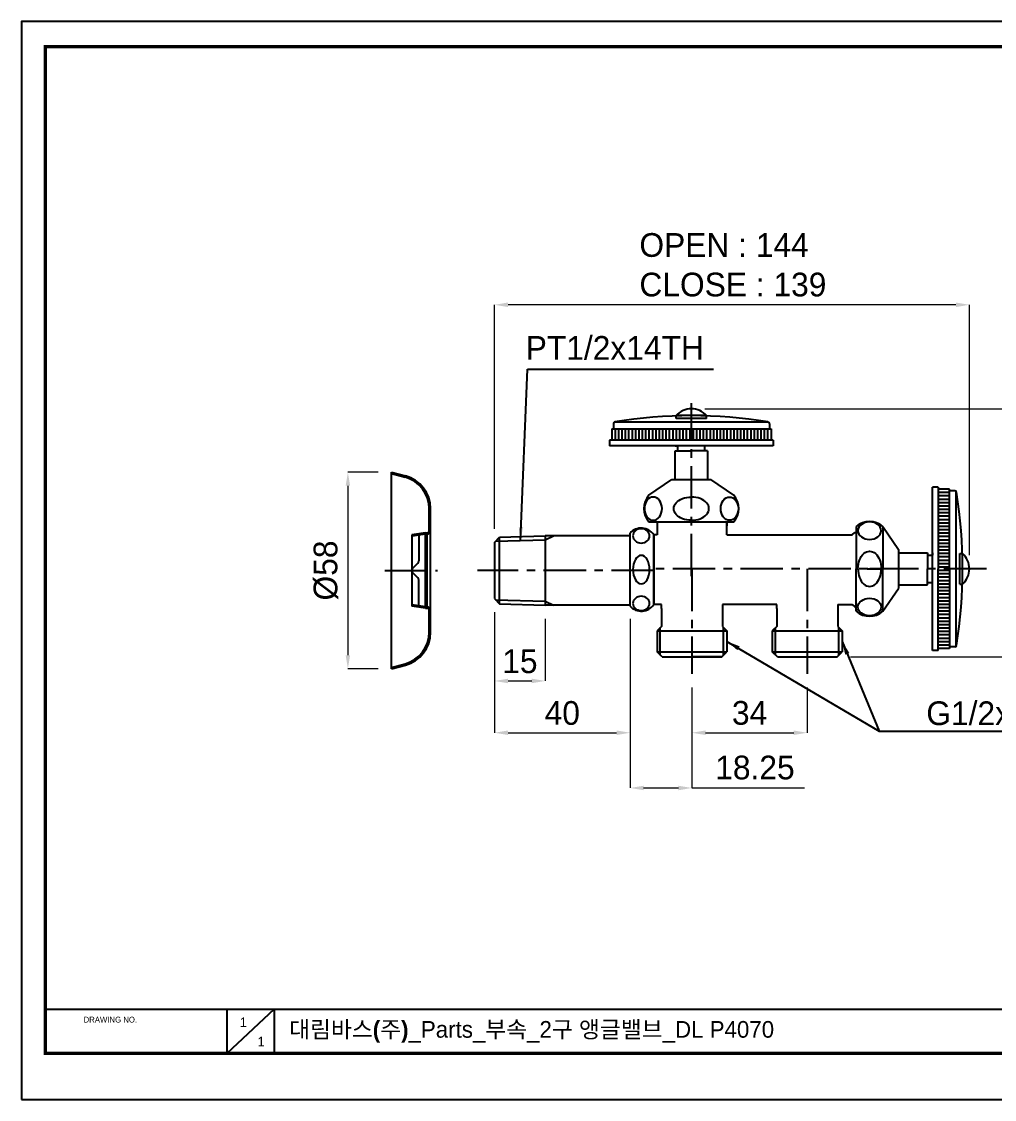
# Model space of a CAD drawing. Extents: x 0 to 434, y 0 to 318.
# Drawn here: x 0 to 286.9, y 0 to 318 of the extents above; entities that cross this region are included whole.
import ezdxf

# ---------------------------------------------------------------- set-up
doc = ezdxf.new("R2010")
doc.units = 0
doc.header["$LTSCALE"] = 10
doc.header["$MEASUREMENT"] = 0
doc.header["$PDMODE"] = 3
doc.header["$PDSIZE"] = -10
doc.linetypes.add('CENTER', pattern=[2, 1.25, -0.25, 0.25, -0.25])
doc.layers.get('0').update_dxf_attribs({"linetype": 'CONTINUOUS'})
doc.layers.get('DEFPOINTS').update_dxf_attribs({"linetype": 'CONTINUOUS'})
doc.layers.add('1', color=7, linetype='CONTINUOUS')
doc.layers.add('HIDDEN THIN', color=40, linetype='CONTINUOUS')
doc.styles.add('Daelim Dimension', font='')
doc.styles.get('Daelim Dimension').set_extended_font_data('나눔고딕')
doc.dimstyles.new('A3', dxfattribs={"dimtxt": 3, "dimasz": 4, "dimexe": 1.25, "dimexo": 0.3, "dimtad": 1, "dimdec": 4, "dimdsep": 46, "dimcen": 0, "dimclrd": 5, "dimclre": 5, "dimclrt": 7, "dimadec": 4, "dimazin": 2, "dimtfac": 1, "dimtdec": 4, "dimtmove": 0, "dimatfit": 3, "dimfxl": 1.25, "dimarcsym": 0})
doc.dimstyles.new('DEFAULT', dxfattribs={"dimscale": 2, "dimtxt": 2, "dimasz": 2, "dimexe": 0, "dimexo": 2, "dimgap": 1, "dimtad": 1, "dimdec": 0, "dimzin": 9, "dimdsep": 46, "dimtxsty": 'Daelim Dimension', "dimcen": 0.5, "dimclrd": 5, "dimclre": 5, "dimclrt": 256, "dimadec": 1, "dimazin": 0, "dimtfac": 1, "dimtdec": 0, "dimtix": 1, "dimtmove": 0, "dimatfit": 3, "dimfxl": 1, "dimtolj": 1, "dimtzin": 1, "dimlwd": 9, "dimlwe": 9, "dimarcsym": 0})

# ---------------------------------------------------------------- blocks, each defined once
blk = doc.blocks.new('*D0')
at = {"color": 5, "lineweight": 9, "ltscale": 0.5, "transparency": 16777216}
for p, q in [((139.48, 168.36), (139.48, 234.44)), ((275.56, 234.44), (143.48, 234.44)), ((279.56, 160.53), (279.56, 234.44))]:
    blk.add_line(p, q, dxfattribs=at)
at = {"color": 5, "ltscale": 0.5, "transparency": 16777216}
for points in [[(143.48, 235.11), (143.48, 233.77), (139.48, 234.44)], [(275.56, 235.11), (275.56, 233.77), (279.56, 234.44)]]:
    blk.add_solid(points, dxfattribs=at)
at = {"layer": 'DEFPOINTS', "color": 0, "ltscale": 0.5, "transparency": 16777216}
for p in [(139.48, 234.44), (139.48, 164.36), (279.56, 156.53)]:
    blk.add_point(p, dxfattribs=at)
at = {"color": 7, "ltscale": 0.5, "transparency": 16777216, "insert": (182.23, 246.2), "char_height": 7, "attachment_point": 4, "style": 'Daelim Dimension'}
blk.add_mtext('\\A1;OPEN : 144\\PCLOSE : 139', dxfattribs=at)
blk = doc.blocks.new('*D1')
at = {"color": 5, "lineweight": 9, "ltscale": 0.5, "transparency": 16777216}
for p, q in [((197.73, 121.55), (197.73, 108.18)), ((231.73, 121.55), (231.73, 108.18)), ((201.73, 108.18), (227.73, 108.18))]:
    blk.add_line(p, q, dxfattribs=at)
at = {"color": 5, "ltscale": 0.5, "transparency": 16777216}
for points in [[(201.73, 108.85), (201.73, 107.52), (197.73, 108.18)], [(227.73, 108.85), (227.73, 107.52), (231.73, 108.18)]]:
    blk.add_solid(points, dxfattribs=at)
at = {"layer": 'DEFPOINTS', "color": 0, "ltscale": 0.5, "transparency": 16777216}
for p in [(197.73, 125.55), (231.73, 125.55), (231.73, 108.18)]:
    blk.add_point(p, dxfattribs=at)
at = {"color": 7, "ltscale": 0.5, "transparency": 16777216, "insert": (214.73, 114), "char_height": 7, "attachment_point": 5, "style": 'Daelim Dimension'}
blk.add_mtext('\\A1;34', dxfattribs=at)
blk = doc.blocks.new('*D2')
at = {"color": 5, "lineweight": 9, "ltscale": 0.5, "transparency": 16777216}
for p, q in [((139.48, 143.75), (139.48, 108.18)), ((179.48, 141.81), (179.48, 108.18)), ((143.48, 108.18), (175.48, 108.18))]:
    blk.add_line(p, q, dxfattribs=at)
at = {"color": 5, "ltscale": 0.5, "transparency": 16777216}
for points in [[(143.48, 108.85), (143.48, 107.52), (139.48, 108.18)], [(175.48, 108.85), (175.48, 107.52), (179.48, 108.18)]]:
    blk.add_solid(points, dxfattribs=at)
at = {"layer": 'DEFPOINTS', "color": 0, "ltscale": 0.5, "transparency": 16777216}
for p in [(139.48, 147.75), (179.48, 145.81), (179.48, 108.18)]:
    blk.add_point(p, dxfattribs=at)
at = {"color": 7, "ltscale": 0.5, "transparency": 16777216, "insert": (159.48, 113.97), "char_height": 7, "attachment_point": 5, "style": 'Daelim Dimension'}
blk.add_mtext('\\A1;40', dxfattribs=at)
blk = doc.blocks.new('*D3')
at = {"color": 5, "lineweight": 9, "ltscale": 0.5, "transparency": 16777216}
for p, q in [((197.73, 121.55), (197.73, 91.89)), ((179.48, 112.23), (179.48, 91.89)), ((183.48, 91.89), (193.73, 91.89)), ((197.73, 91.89), (230.88, 91.89))]:
    blk.add_line(p, q, dxfattribs=at)
at = {"color": 5, "ltscale": 0.5, "transparency": 16777216}
for points in [[(183.48, 92.55), (183.48, 91.22), (179.48, 91.89)], [(193.73, 92.55), (193.73, 91.22), (197.73, 91.89)]]:
    blk.add_solid(points, dxfattribs=at)
at = {"layer": 'DEFPOINTS', "color": 0, "ltscale": 0.5, "transparency": 16777216}
for p in [(197.73, 125.55), (179.48, 116.23), (197.73, 91.89)]:
    blk.add_point(p, dxfattribs=at)
at = {"color": 7, "ltscale": 0.5, "transparency": 16777216, "insert": (216.31, 97.88), "char_height": 7, "attachment_point": 5, "style": 'Daelim Dimension'}
blk.add_mtext('\\A1;18.25', dxfattribs=at)
blk = doc.blocks.new('*D4')
at = {"color": 5, "lineweight": 9, "ltscale": 0.5, "transparency": 16777216}
for p, q in [((139.48, 143.13), (139.48, 123.46)), ((154.48, 141.8), (154.48, 123.46)), ((143.48, 123.46), (150.48, 123.46))]:
    blk.add_line(p, q, dxfattribs=at)
at = {"color": 5, "ltscale": 0.5, "transparency": 16777216}
for points in [[(143.48, 124.13), (143.48, 122.8), (139.48, 123.46)], [(150.48, 124.13), (150.48, 122.8), (154.48, 123.46)]]:
    blk.add_solid(points, dxfattribs=at)
at = {"layer": 'DEFPOINTS', "color": 0, "ltscale": 0.5, "transparency": 16777216}
for p in [(139.48, 147.13), (154.48, 145.8), (154.48, 123.46)]:
    blk.add_point(p, dxfattribs=at)
at = {"color": 7, "ltscale": 0.5, "transparency": 16777216, "insert": (146.98, 129.23), "char_height": 7, "attachment_point": 5, "style": 'Daelim Dimension'}
blk.add_mtext('\\A1;15', dxfattribs=at)
blk = doc.blocks.new('*D5')
at = {"color": 5, "lineweight": 9, "ltscale": 0.5, "transparency": 16777216}
for p, q in [((201.56, 203.73), (328.56, 203.73)), ((328.56, 199.73), (328.56, 134.55)), ((244.53, 130.55), (328.56, 130.55))]:
    blk.add_line(p, q, dxfattribs=at)
at = {"color": 5, "ltscale": 0.5, "transparency": 16777216}
for points in [[(327.9, 199.73), (329.23, 199.73), (328.56, 203.73)], [(327.9, 134.55), (329.23, 134.55), (328.56, 130.55)]]:
    blk.add_solid(points, dxfattribs=at)
at = {"layer": 'DEFPOINTS', "color": 0, "ltscale": 0.5, "transparency": 16777216}
for p in [(197.56, 203.73), (240.53, 130.55), (328.56, 130.55)]:
    blk.add_point(p, dxfattribs=at)
at = {"color": 7, "ltscale": 0.5, "transparency": 16777216, "insert": (316.81, 142.95), "char_height": 7, "attachment_point": 4, "rotation": 90, "style": 'Daelim Dimension'}
blk.add_mtext('\\A1;OPEN : 77\\PCLOSE : 71', dxfattribs=at)
blk = doc.blocks.new('*D6')
at = {"color": 5, "lineweight": 9, "ltscale": 0.5, "transparency": 16777216}
for p, q in [((105.13, 185.05), (96.25, 185.05)), ((96.25, 181.05), (96.25, 131.05)), ((105.13, 127.05), (96.25, 127.05))]:
    blk.add_line(p, q, dxfattribs=at)
at = {"color": 5, "ltscale": 0.5, "transparency": 16777216}
for points in [[(95.58, 181.05), (96.91, 181.05), (96.25, 185.05)], [(95.58, 131.05), (96.91, 131.05), (96.25, 127.05)]]:
    blk.add_solid(points, dxfattribs=at)
at = {"layer": 'DEFPOINTS', "color": 0, "ltscale": 0.5, "transparency": 16777216}
for p in [(109.13, 185.05), (96.25, 127.05), (109.13, 127.05)]:
    blk.add_point(p, dxfattribs=at)
at = {"color": 7, "ltscale": 0.5, "transparency": 16777216, "insert": (89.77, 156.05), "char_height": 7, "attachment_point": 5, "rotation": 90, "style": 'Daelim Dimension'}
blk.add_mtext('\\A1;%%C58', dxfattribs=at)

msp = doc.modelspace()

# ---------------------------------------------------------------- hatches: boundary and pattern name
at = {"layer": '1'}
h = msp.add_hatch(dxfattribs=at)
h.set_pattern_fill('ANSI31', color=256, scale=5, angle=90)
h.set_pattern_definition([(135, (446.60085, -793.5197), (-0.44194174, -0.44194174), [])])
h.paths.add_polyline_path([(120.6333332, 144.303566), (120.6333332, 137.8082504, -0.3394542589), (113.2215233, 128.1489944), (109.1333332, 127.053566), (109.1333332, 127.4676743), (113.1179962, 128.5353622, 0.3394542589), (120.2333336, 137.8082504), (120.2333336, 144.303566, 0.4142135624), (119.6333332, 144.9035645), (119.1333332, 144.9035645), (115.1333332, 145.553566), (115.1333332, 145.9535675), (119.1333332, 145.303566), (119.6333332, 145.303566, -0.4142135624)])
h.paths.add_polyline_path([(120.6333332, 174.2988815), (120.6333332, 167.803566, -0.4142135624), (119.6333332, 166.803566), (119.1333332, 166.803566), (115.1333332, 166.1535645), (115.1333332, 166.553566), (119.1333332, 167.2035675), (119.6333332, 167.2035675, 0.4142135624), (120.2333336, 167.803566), (120.2333336, 174.2988815, 0.3394542589), (113.1179962, 183.5717697), (109.1333332, 184.6394577), (109.1333332, 185.053566), (113.2215233, 183.9581375, -0.3394542589)])

# ---------------------------------------------------------------- linework, layer by layer
at = {"color": 1, "linetype": 'CENTER'}
for p, q in [((197.5564747, 154.3348999), (197.5564747, 205.3950348)), ((107.1333332, 156.053566), (122.6333332, 156.053566)), ((186.4784164, 156.053566), (134.4784203, 156.053566)), ((284.556242, 156.5346222), (186.4784184, 156.5346222)), ((197.7284203, 156.5346222), (197.7284184, 125.5514908)), ((231.7284164, 156.5346222), (231.7284164, 125.5514908))]:
    msp.add_line(p, q, dxfattribs=at)
at = {"ltscale": 0.5}
for p, q in [((202.3064747, 191.3348999), (202.3064747, 182.8636169)), ((245.7284164, 145.3014908), (246.1848965, 145.3014908)), ((6.9787941, 13.616478), (6.9787941, 13.616478))]:
    msp.add_line(p, q, dxfattribs=at)
at = {"color": 5}
msp.add_line((6.9787941, 26.6445923), (356.4369831, 26.6445923), dxfattribs=at)
at = {"color": 5, "ltscale": 40}
for p, q in [((60.5459213, 26.6445923), (60.5459213, 13.5670319)), ((60.5459213, 26.6445923), (60.5459213, 13.5670319)), ((74.5421562, 26.6445923), (60.5459213, 13.5670319)), ((74.5421562, 26.6445923), (60.5459213, 13.5670319)), ((74.5421562, 26.6445923), (74.5421562, 13.5670319)), ((74.5421562, 26.6445923), (74.5421562, 13.5670319))]:
    msp.add_line(p, q, dxfattribs=at)
at = {"ltscale": 0.5}
msp.add_lwpolyline([(0, 0), (434, 0), (434, 318), (0, 318)], close=True, dxfattribs=at)
at = {"color": 5, "linetype": 'ByBlock', "lineweight": 200, "const_width": 1}
msp.add_lwpolyline([(6.9787941, 13.616478), (426.9787941, 13.616478), (426.9787941, 310.616478), (6.9787941, 310.616478)], close=True, dxfattribs=at)
at = {"layer": '1'}
for p, q in [((193.0564747, 200.934967), (193.0564747, 201.7349625)), ((202.0564747, 201.7349625), (193.0564747, 201.7349625)), ((202.0564747, 200.934967), (193.0564747, 200.934967)), ((202.0564747, 200.934967), (202.0564747, 201.7349625)), ((174.0564747, 197.8348999), (197.5564747, 197.8348999)), ((174.0564747, 197.8348999), (174.0564747, 194.5348969)), ((174.5564747, 199.410553), (174.5564747, 197.8348999)), ((220.3209209, 199.8348999), (174.7920265, 199.8348999)), ((175.0564747, 197.8348999), (175.0564747, 194.5348969)), ((176.0564747, 197.8348999), (176.0564747, 194.5348969)), ((177.0564747, 197.8348999), (177.0564747, 194.5348969)), ((178.0564747, 197.8348999), (178.0564747, 194.5348969)), ((179.0564747, 197.8348999), (179.0564747, 194.5348969)), ((180.0564747, 197.8348999), (180.0564747, 194.5348969)), ((181.0564747, 197.8348999), (181.0564747, 194.5348969)), ((182.0564747, 197.8348999), (182.0564747, 194.5348969)), ((183.0564747, 197.8348999), (183.0564747, 194.5348969)), ((184.0564747, 197.8348999), (184.0564747, 194.5348969)), ((185.0564747, 197.8348999), (185.0564747, 194.5348969)), ((186.0564747, 197.8348999), (186.0564747, 194.5348969)), ((187.0564747, 197.8348999), (187.0564747, 194.5348969)), ((188.0564747, 197.8348999), (188.0564747, 194.5348969)), ((189.0564747, 197.8348999), (189.0564747, 194.5348969)), ((190.0564747, 197.8348999), (190.0564747, 194.5348969)), ((191.0564747, 197.8348999), (191.0564747, 194.5348969)), ((192.0564747, 197.8348999), (192.0564747, 194.5348969)), ((193.0564747, 197.8348999), (193.0564747, 194.5348969)), ((194.0564747, 197.8348999), (194.0564747, 194.5348969)), ((195.0564747, 197.8348999), (195.0564747, 194.5348969)), ((196.0564747, 197.8348999), (196.0564747, 194.5348969)), ((197.0564747, 197.8348999), (197.0564747, 194.5348969)), ((197.5564728, 197.8348999), (221.0564747, 197.8348999)), ((198.0564747, 197.8348999), (198.0564747, 194.5348969)), ((199.0564747, 197.8348999), (199.0564747, 194.5348969)), ((200.0564747, 197.8348999), (200.0564747, 194.5348969)), ((201.0564747, 197.8348999), (201.0564747, 194.5348969)), ((202.0564747, 197.8348999), (202.0564747, 194.5348969)), ((203.0564747, 197.8348999), (203.0564747, 194.5348969)), ((204.0564747, 197.8348999), (204.0564747, 194.5348969)), ((205.0564747, 197.8348999), (205.0564747, 194.5348969)), ((206.0564747, 197.8348999), (206.0564747, 194.5348969)), ((207.0564747, 197.8348999), (207.0564747, 194.5348969)), ((208.0564747, 197.8348999), (208.0564747, 194.5348969)), ((209.0564747, 197.8348999), (209.0564747, 194.5348969)), ((210.0564747, 197.8348999), (210.0564747, 194.5348969)), ((211.0564747, 197.8348999), (211.0564747, 194.5348969)), ((212.0564747, 197.8348999), (212.0564747, 194.5348969)), ((213.0564747, 197.8348999), (213.0564747, 194.5348969)), ((214.0564747, 197.8348999), (214.0564747, 194.5348969)), ((215.0564747, 197.8348999), (215.0564747, 194.5348969)), ((216.0564747, 197.8348999), (216.0564747, 194.5348969)), ((217.0564747, 197.8348999), (217.0564747, 194.5348969)), ((218.0564747, 197.8348999), (218.0564747, 194.5348969)), ((219.0564747, 197.8348999), (219.0564747, 194.5348969)), ((220.0564747, 197.8348999), (220.0564747, 194.5348969)), ((220.5564747, 199.410553), (220.5564747, 197.8348999)), ((221.0564747, 197.8348999), (221.0564747, 194.5348969)), ((197.5564728, 194.5348969), (173.4564743, 194.5348969)), ((173.4564743, 194.5348969), (173.4564743, 192.8348999)), ((221.6564732, 194.5348969), (197.5564728, 194.5348969)), ((221.6564732, 194.5348969), (221.6564732, 192.8348999)), ((197.5564747, 192.8348999), (173.4564743, 192.8348999)), ((192.8064747, 192.8348999), (193.5564747, 192.8348999)), ((192.8064747, 182.8636169), (192.8064747, 191.3348999)), ((192.8064747, 191.3348999), (197.5564747, 191.3348999)), ((193.5564747, 191.3348999), (193.5564747, 192.8348999)), ((202.3064747, 191.3348999), (197.5564728, 191.3348999)), ((221.6564732, 192.8348999), (197.5564747, 192.8348999)), ((202.3064747, 192.8348999), (199.9364738, 192.8348999)), ((201.5564747, 191.3348999), (201.5564747, 192.8348999)), ((109.1333332, 127.053566), (109.1333332, 185.053566)), ((109.1333332, 184.6394577), (109.1333332, 185.053566)), ((109.1333332, 185.053566), (113.2215233, 183.9581375)), ((109.1333332, 184.6394577), (113.1179962, 183.5717697)), ((185.0564747, 178.2330475), (191.8064747, 182.8636169)), ((191.8064747, 182.8636169), (197.5564747, 182.8636169)), ((197.5564747, 182.8636169), (203.3064747, 182.8636169)), ((210.0564747, 178.2330475), (203.3064747, 182.8636169)), ((268.6561775, 156.5346222), (268.6561775, 180.6346283)), ((270.3561783, 180.6346283), (268.6561775, 180.6346283)), ((270.3561783, 180.6346283), (270.3561783, 156.5346222)), ((273.6561775, 180.0346222), (270.3561783, 180.0346222)), ((273.6561775, 179.0346222), (270.3561783, 179.0346222)), ((273.6561775, 156.5346222), (273.6561775, 180.0346222)), ((275.2318344, 179.5346222), (273.6561775, 179.5346222)), ((275.6561775, 133.7701797), (275.6561775, 179.2990723)), ((273.6561775, 178.0346222), (270.3561783, 178.0346222)), ((273.6561775, 177.0346222), (270.3561783, 177.0346222)), ((273.6561775, 176.0346222), (270.3561783, 176.0346222)), ((273.6561775, 175.0346222), (270.3561783, 175.0346222)), ((120.2333336, 167.803566), (120.2333336, 174.2988815)), ((120.6333332, 137.8082504), (120.6333332, 174.2988815)), ((273.6561775, 174.0346222), (270.3561783, 174.0346222)), ((273.6561775, 173.0346222), (270.3561783, 173.0346222)), ((273.6561775, 172.0346222), (270.3561783, 172.0346222)), ((185.0564747, 170.3636169), (197.5564747, 170.3636169)), ((187.4784145, 170.3014984), (187.4162922, 170.3636169)), ((187.4784145, 170.3014984), (187.4784145, 169.3014984)), ((187.4784145, 169.3014984), (187.4784145, 166.5514984)), ((197.5564747, 170.3636169), (210.0564747, 170.3636169)), ((207.9784164, 166.5514984), (207.9784145, 170.3636169)), ((207.9784145, 170.3636169), (207.9784164, 169.2150574)), ((246.1848965, 169.0346222), (246.1848965, 156.5346222)), ((254.054327, 169.0346222), (258.6848965, 162.2846222)), ((254.054327, 169.0346222), (254.054327, 156.5346222)), ((273.6561775, 171.0346222), (270.3561783, 171.0346222)), ((273.6561775, 170.0346222), (270.3561783, 170.0346222)), ((273.6561775, 169.0346222), (270.3561783, 169.0346222)), ((119.1333332, 167.2035675), (115.1333332, 166.553566)), ((119.1333332, 166.803566), (115.1333332, 166.1535645)), ((115.1333332, 166.553566), (115.1333332, 145.553566)), ((117.1333332, 166.4779053), (117.1333332, 158.8819962)), ((119.1333332, 167.2035675), (119.6333332, 167.2035675)), ((119.1333332, 166.803566), (119.6333332, 166.803566)), ((119.1333332, 145.303566), (119.1333332, 166.803566)), ((119.6333332, 145.303566), (119.6333332, 166.803566)), ((139.4784203, 164.3576431), (140.9776535, 165.905632)), ((140.9776535, 165.905632), (154.4784203, 166.3057556)), ((140.9776535, 146.2058792), (140.9776535, 165.905632)), ((154.4696732, 165.1007614), (156.8784199, 166.3057556)), ((179.4784203, 166.3057556), (154.4784203, 166.3057556)), ((154.4784203, 166.3057556), (154.4784203, 145.8013763)), ((179.4784184, 145.5513763), (179.4784184, 167.0513763)), ((186.4784184, 146.0514908), (186.4784164, 166.5514984)), ((187.4784145, 166.5514984), (186.4784164, 166.5514984)), ((186.4784184, 166.5513763), (186.4784184, 146.0513763)), ((207.9784164, 166.5514984), (221.4784164, 166.5514908)), ((221.4784164, 166.5514908), (222.9784164, 166.5514908)), ((222.9784164, 166.5514908), (244.9784164, 166.5514908)), ((244.9784164, 166.5514908), (245.7284164, 167.3014908)), ((245.7284164, 167.3014908), (246.1848965, 167.3014908)), ((273.6561775, 168.0346222), (270.3561783, 168.0346222)), ((273.6561775, 167.0346222), (270.3561783, 167.0346222)), ((273.6561775, 166.0346222), (270.3561783, 166.0346222)), ((139.4784203, 164.3576431), (139.4784203, 147.7538681)), ((139.7776527, 164.6666031), (154.4784203, 165.1051407)), ((258.6848965, 162.2846222), (258.6848965, 156.5346222)), ((273.6561775, 165.0346222), (270.3561783, 165.0346222)), ((273.6561775, 164.0346222), (270.3561783, 164.0346222)), ((273.6561775, 163.0346222), (270.3561783, 163.0346222)), ((258.6849804, 161.2847824), (267.1562614, 161.2846298)), ((267.1562614, 161.2846298), (267.1561794, 156.5346298)), ((267.1562481, 160.5346298), (268.6562481, 160.5346069)), ((268.6561775, 161.2846222), (268.6561775, 160.5346222)), ((273.6561775, 162.0346222), (270.3561783, 162.0346222)), ((273.6561775, 161.0346222), (270.3561783, 161.0346222)), ((273.6561775, 160.0346222), (270.3561783, 160.0346222)), ((273.6561775, 159.0346222), (270.3561783, 159.0346222)), ((276.7562428, 161.0346222), (277.556242, 161.0346222)), ((276.7562428, 152.0346222), (276.7562428, 161.0346222)), ((277.556242, 152.0346222), (277.556242, 161.0346222)), ((116.8404388, 158.1748886), (115.4262257, 156.7606735)), ((246.1561775, 156.5346222), (246.1848965, 156.5346222)), ((246.1848965, 144.0346222), (246.1848965, 156.5346222)), ((249.4010296, 156.5346222), (253.1096573, 156.5346222)), ((257.4342213, 156.5346222), (250.1762543, 156.5346222)), ((254.054327, 144.0346222), (254.054327, 156.5346222)), ((258.6848965, 156.5346222), (258.6848965, 150.7846222)), ((267.1561775, 151.7846222), (267.1561794, 156.5346222)), ((268.6561775, 151.7846222), (268.6561756, 156.5346222)), ((268.6561775, 132.4346237), (268.6561794, 156.5346146)), ((273.6561775, 158.0346222), (270.3561783, 158.0346222)), ((273.6561775, 157.0346222), (270.3561783, 157.0346222)), ((270.3561783, 132.4346237), (270.3561802, 156.5346222)), ((273.6561775, 156.0346222), (270.3561783, 156.0346222)), ((273.6561775, 156.5346222), (273.6561775, 133.0346222)), ((116.8404388, 153.9322433), (115.4262257, 155.3464584)), ((117.1333332, 145.6292267), (117.1333332, 153.2251358)), ((273.6561775, 155.0346222), (270.3561783, 155.0346222)), ((273.6561775, 154.0346222), (270.3561783, 154.0346222)), ((273.6561775, 153.0346222), (270.3561783, 153.0346222)), ((254.054327, 144.0346222), (258.6848965, 150.7846222)), ((258.6848965, 151.7846222), (267.1561775, 151.7846222)), ((267.1561775, 152.5346222), (268.6561775, 152.5346222)), ((273.6561775, 152.0346222), (270.3561783, 152.0346222)), ((273.6561775, 151.0346222), (270.3561783, 151.0346222)), ((273.6561775, 150.0346222), (270.3561783, 150.0346222)), ((276.7562428, 152.0346222), (277.556242, 152.0346222)), ((139.4784203, 147.7538681), (140.9776535, 146.2058792)), ((139.7776527, 147.4449005), (154.4784203, 147.0063705)), ((154.4696732, 147.0107422), (156.8784199, 145.8057556)), ((273.6561775, 149.0346222), (270.3561783, 149.0346222)), ((273.6561775, 148.0346222), (270.3561783, 148.0346222)), ((273.6561775, 147.0346222), (270.3561783, 147.0346222)), ((119.1333332, 145.303566), (115.1333332, 145.9535675)), ((119.1333332, 144.9035645), (115.1333332, 145.553566)), ((119.1333332, 145.303566), (119.6333332, 145.303566)), ((119.1333332, 144.9035645), (119.6333332, 144.9035645)), ((120.2333336, 137.8082504), (120.2333336, 144.303566)), ((140.9776535, 146.2058792), (154.4784203, 145.8057556)), ((179.4784203, 145.8057556), (154.4784203, 145.8057556)), ((179.4784184, 145.5513763), (179.4784184, 146.0513763)), ((188.7284184, 146.0514908), (186.4784184, 146.0514908)), ((188.7284184, 144.8014908), (188.7284184, 146.0514908)), ((188.7284184, 144.8014908), (188.7284184, 139.5514908)), ((222.7284164, 146.0501633), (206.7284164, 146.0501633)), ((206.7284184, 146.0514908), (206.7284184, 140.3014908)), ((206.7284184, 146.0514908), (206.7284184, 139.5514908)), ((222.7284164, 144.8014908), (222.7284164, 146.0501633)), ((222.7284164, 144.8014908), (222.7284164, 139.5514908)), ((240.7284164, 146.0514908), (240.7284164, 140.3014908)), ((240.7284164, 146.0514908), (244.9784164, 146.0514908)), ((240.7284164, 146.0514908), (240.7284164, 139.5514908)), ((244.9784164, 146.0514908), (245.7284164, 145.3014908)), ((246.1848965, 145.3014908), (246.1848965, 144.0346222)), ((273.6561775, 146.0346222), (270.3561783, 146.0346222)), ((273.6561775, 145.0346222), (270.3561783, 145.0346222)), ((273.6561775, 144.0346222), (270.3561783, 144.0346222)), ((273.6561775, 143.0346222), (270.3561783, 143.0346222)), ((273.6561775, 142.0346222), (270.3561783, 142.0346222)), ((273.6561775, 141.0346222), (270.3561783, 141.0346222)), ((273.6561775, 140.0346222), (270.3561783, 140.0346222)), ((188.7284184, 139.5514908), (187.4284172, 138.2514954)), ((187.4284172, 138.2514954), (187.4284172, 132.0514908)), ((206.7284184, 139.5514908), (208.0284176, 138.2514954)), ((208.0284176, 138.2514954), (208.0284176, 132.0514908)), ((222.7284164, 139.5514908), (221.4284153, 138.2514954)), ((221.4284153, 138.2514954), (221.4284153, 132.0514908)), ((240.7284164, 139.5514908), (242.0284157, 138.2514954)), ((242.0284157, 138.2514954), (242.0284157, 132.0514908)), ((273.6561775, 139.0346222), (270.3561783, 139.0346222)), ((273.6561775, 138.0346222), (270.3561783, 138.0346222)), ((273.6561775, 137.0346222), (270.3561783, 137.0346222)), ((273.6561775, 136.0346222), (270.3561783, 136.0346222)), ((273.6561775, 135.0346222), (270.3561783, 135.0346222)), ((273.6561775, 134.0346222), (270.3561783, 134.0346222)), ((188.9284172, 130.5514908), (187.4284172, 132.0514908)), ((188.9284172, 130.5514908), (206.5284176, 130.5514908)), ((206.5284176, 130.5514908), (197.7284184, 130.5514908)), ((206.5284176, 130.5514908), (208.0284176, 132.0514908)), ((222.9284153, 130.5514908), (221.4284153, 132.0514908)), ((222.9284153, 130.5514908), (240.5284157, 130.5514908)), ((240.5284157, 130.5514908), (242.0284157, 132.0514908)), ((270.3561783, 132.4346237), (268.6561775, 132.4346237)), ((273.6561775, 133.0346222), (270.3561783, 133.0346222)), ((275.2318344, 133.5346222), (273.6561775, 133.5346222)), ((109.1333332, 127.4676743), (113.1179962, 128.5353622)), ((109.1333332, 127.053566), (113.2215233, 128.1489944))]:
    msp.add_line(p, q, dxfattribs=at)
for centre, radius, start, end in [((197.5564747, 197.6724625), 6.0625, 42.075118941, 137.924881059), ((197.5564747, 61.5790634), 140.1558995, 80.72869248, 99.27130752), ((175.0564747, 199.410553), 0.5, 99.27130752, 180), ((220.0564747, 199.410553), 0.5, 0, 80.72869248), ((110.6333332, 174.2988815), 9.6, 0, 74.999989637), ((110.6333332, 174.2988815), 10, 0, 74.999989637), ((189.4623222, 174.2983322), 5.9070709, 138.233269083, 221.766730917), ((205.6506252, 174.2983322), 5.9070709, 318.233269083, 41.766730917), ((275.2318344, 179.0346222), 0.5, 9.271325126, 90), ((137.4003429, 156.5346222), 140.1558995, 350.728674874, 9.271325126), ((182.7889137, 164.1483002), 4.403095, 33.077254478, 138.751590021), ((250.1196117, 164.6287766), 5.9070709, 48.232806172, 131.767193828), ((119.6333332, 167.803566), 1, 270, 0), ((119.6333332, 167.803566), 0.6, 270, 0), ((273.493742, 156.5346222), 6.0625, 312.074810245, 47.925189755), ((116.1333332, 156.053566), 1, 135, 225), ((116.1333332, 158.8819962), 1, 315, 0), ((116.1333332, 153.2251358), 1, 0, 45), ((119.6333332, 144.303566), 1, 0, 90), ((119.6333332, 144.303566), 0.6, 0, 90), ((182.7889137, 148.4544601), 4.403095, 221.248409979, 326.922745522), ((250.1196117, 148.4404755), 5.9070709, 228.232806172, 311.767193828), ((110.6333332, 137.8082504), 9.6, 285.000010363, 0), ((110.6333332, 137.8082504), 10, 285.000010363, 0), ((275.2318344, 134.0346222), 0.5, 270, 350.728674874)]:
    msp.add_arc(centre, radius, start, end, dxfattribs=at)
at = {"layer": '1', "extrusion": (0, 0, -1)}
for centre, major_axis, ratio in [((186.2981434, 174.2983322), (0, -3.4347152), 0.7564167787), ((250.1196117, 167.7929535), (-3.4347152, 0), 0.7564167787), ((182.7889137, 166.2606735), (-2.4580994, 0), 0.8584855769), ((182.7889137, 156.3013763), (0, -4.2204858), 0.5824209672), ((182.7889137, 146.3420868), (-2.4580994, 0), 0.8584855769)]:
    msp.add_ellipse(centre, major_axis=major_axis, ratio=ratio, dxfattribs=at)
for centre, major_axis in [((197.5564747, 174.2983322), (5.1961524, 0)), ((250.1196117, 156.5346222), (0, -5.1961524))]:
    msp.add_ellipse(centre, major_axis=major_axis, ratio=0.6610112494, start_param=1.5707963268, end_param=4.7123889804, dxfattribs=at)
at = {"layer": '1'}
for centre, major_axis in [((197.5564747, 174.2983322), (-5.1961524, 0)), ((250.1196117, 156.5346222), (0, 5.1961524))]:
    msp.add_ellipse(centre, major_axis=major_axis, ratio=0.6610112494, start_param=1.5707963268, end_param=4.7123889804, dxfattribs=at)
for centre, major_axis in [((208.814806, 174.2983322), (0, -3.4347152)), ((250.1196117, 145.2762909), (-3.4347152, 0))]:
    msp.add_ellipse(centre, major_axis=major_axis, ratio=0.7564167787, dxfattribs=at)
at = {"layer": 'HIDDEN THIN', "color": 3}
for p, q in [((187.4284172, 138.251503), (208.0284176, 138.251503)), ((188.378418, 131.1015015), (188.378418, 139.2014999)), ((207.0784206, 131.1015091), (207.0784187, 139.2014999)), ((221.4284153, 138.2514954), (242.0284157, 138.2514954)), ((222.3784161, 131.1014938), (222.3784161, 139.2014923)), ((241.0784187, 131.1015015), (241.0784168, 139.2014923)), ((187.4284172, 132.0514984), (208.0284176, 132.0514984)), ((221.4284153, 132.0514908), (242.0284157, 132.0514908))]:
    msp.add_line(p, q, dxfattribs=at)

# ---------------------------------------------------------------- texts
at = {"color": 5, "ltscale": 40, "style": 'Daelim Dimension'}
msp.add_text('DRAWING NO.', height=1.712674179, dxfattribs=at).set_placement((18.2940636, 22.6881332))
at = {"color": 7, "ltscale": 0.5, "char_height": 7, "attachment_point": 5, "style": 'Daelim Dimension'}
for s, insert in [('\\A1;PT1/2x14TH', (174.9665604, 221.6635742)), ('\\A1;G1/2x14TH', (290.7831154, 113.8877487))]:
    msp.add_mtext(s, dxfattribs=dict(at, insert=insert))
at = {"char_height": 2.802749, "width": 3.911540375, "attachment_point": 1, "style": 'Daelim Dimension'}
for insert in [(64.3527126, 24.1927872), (69.6119022, 18.480072)]:
    msp.add_mtext('1', dxfattribs=dict(at, insert=insert))
at = {"color": 2, "insert": (78.9222679, 23.1287689), "char_height": 4.914, "width": 290.670290777, "attachment_point": 1, "style": 'Daelim Dimension'}
msp.add_mtext('{\\fPretendard Variable SemiBold|b0|i0|c129|p2;대림바스(주)}_Parts_부속_2구 앵글밸브_DL P4070', dxfattribs=at)

# ---------------------------------------------------------------- dimensions: what is measured, and where the dimension line sits
at = {"color": 5, "ltscale": 0.5}
dim = msp.add_linear_dim(base=(139.4784203, 234.4408493), p1=(279.556242, 156.5346222), p2=(139.4784203, 164.3576431), angle=180, text='OPEN : 144\\PCLOSE : 139', dimstyle='DEFAULT', override={"dimtxt": 3.5, "dimdec": 6, "dimclrd": 5, "dimclre": 5, "dimclrt": 7}, dxfattribs=at)
dim.commit()
dim.dimension.update_dxf_attribs({"geometry": '*D0', "text_midpoint": (210.3473663, 234.4408493), "dimtype": 128})
for base, p1, p2, text, picture, middle in [((328.5645828, 130.5514908), (197.5564747, 203.7349625), (240.5284157, 130.5514908), 'OPEN : 77\\PCLOSE : 71', '*D5', (316.8056415, 167.1432266)), ((96.246294, 127.053566), (109.1333332, 185.053566), (109.1333332, 127.053566), '%%C<>', '*D6', (89.7749063, 156.053566))]:
    dim = msp.add_linear_dim(base=base, p1=p1, p2=p2, angle=90, text=text, dimstyle='DEFAULT', override={"dimtxt": 3.5, "dimdec": 6, "dimclrd": 5, "dimclre": 5, "dimclrt": 7}, dxfattribs=at)
    dim.commit()
    dim.dimension.update_dxf_attribs({"geometry": picture, "text_midpoint": middle})
for base, p1, p2, override, picture, middle in [((179.4784184, 108.1830063), (139.4784203, 147.7538681), (179.4784184, 145.8057556), {"dimtxt": 3.5, "dimdec": 2, "dimclrd": 5, "dimclre": 5, "dimclrt": 7}, '*D2', (159.4784203, 108.1830063)), ((154.4784203, 123.4638443), (139.4784203, 147.1288681), (154.4784203, 145.8013763), {"dimtxt": 3.5, "dimdec": 6, "dimclrd": 5, "dimclre": 5, "dimclrt": 7}, '*D4', (146.9784203, 123.4638443)), ((197.7284184, 91.8866501), (179.4784184, 116.2275009), (197.7284184, 125.5514908), {"dimtxt": 3.5, "dimdec": 2, "dimclrd": 5, "dimclre": 5, "dimclrt": 7}, '*D3', (216.3063869, 91.8866501)), ((231.7284164, 108.1830063), (197.7284184, 125.5514908), (231.7284164, 125.5514908), {"dimtxt": 3.5, "dimdec": 2, "dimclrd": 5, "dimclre": 5, "dimclrt": 7}, '*D1', (214.7284164, 108.1830063))]:
    dim = msp.add_linear_dim(base=base, p1=p1, p2=p2, dimstyle='DEFAULT', override=override, dxfattribs=at)
    dim.commit()
    dim.dimension.update_dxf_attribs({"geometry": picture, "text_midpoint": middle, "dimtype": 128})

# ---------------------------------------------------------------- leaders
at = {"color": 0}
for points in [[(147.1280365, 164.8858719), (149.2404346, 215.4490204), (204.0893097, 215.4490204)], [(208.0284176, 135.1514893), (252.9053307, 108.615715), (317.096302, 108.615715)], [(242.0284157, 135.1514893), (252.9053307, 108.615715), (282.259985, 108.615715)]]:
    msp.add_leader(points, dimstyle='A3', dxfattribs=at)

doc.saveas('drawing.dxf')
